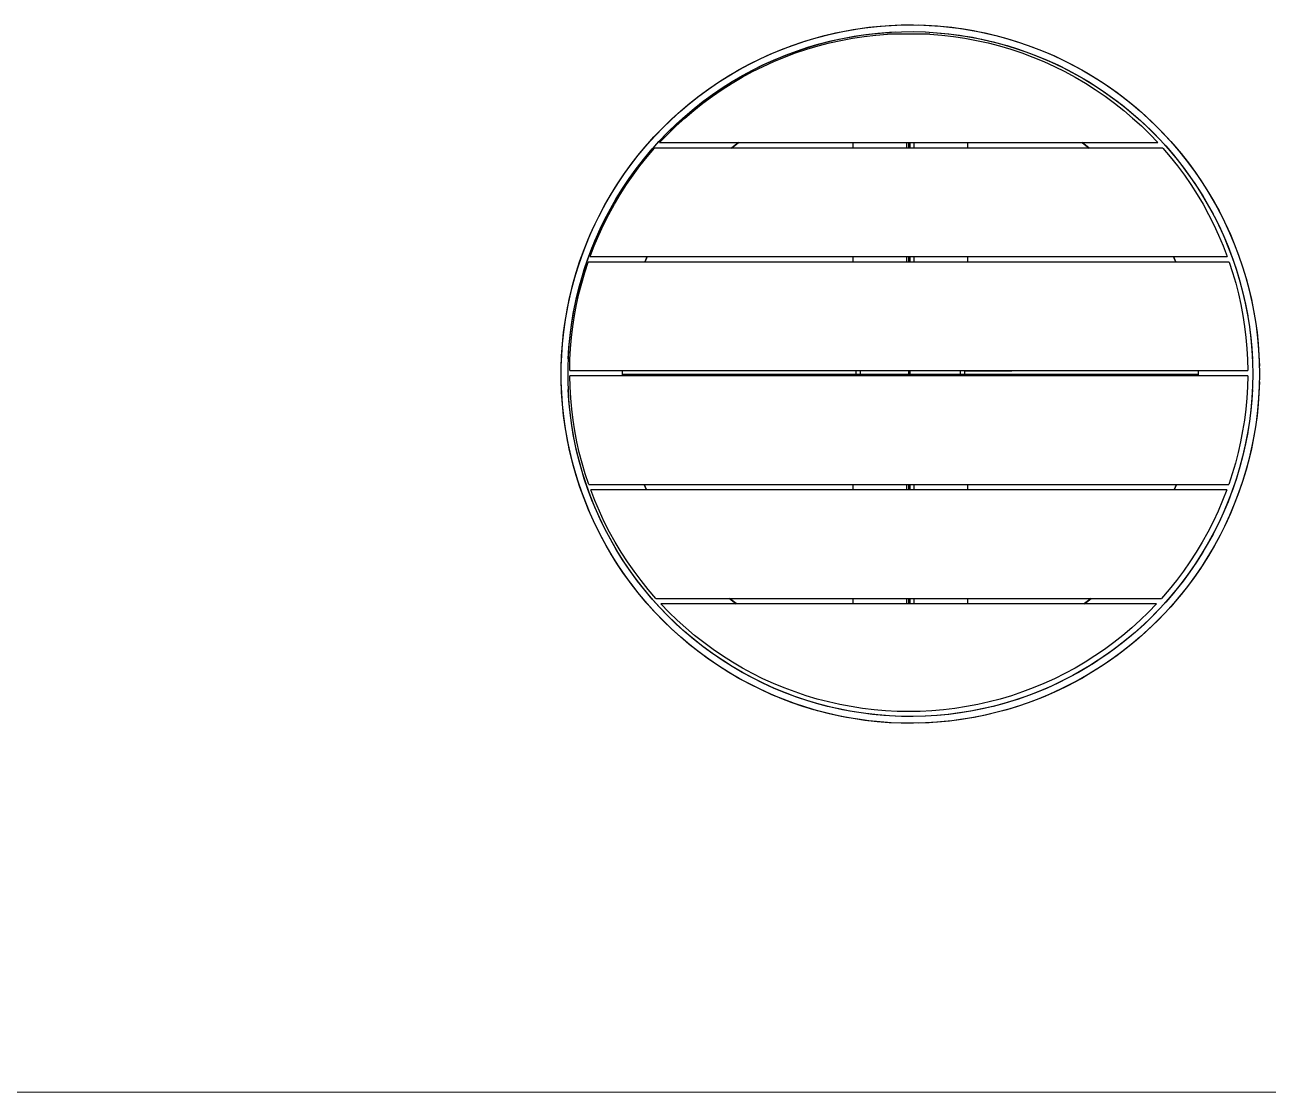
# Model space of a CAD drawing. Header units: millimetres. Extents: x 1383 to 4664, y -160 to 2132.
# Drawn here: x 2300 to 3217, y -160 to 627 of the extents above; entities that cross this region are included whole.
import ezdxf

# ---------------------------------------------------------------- set-up
doc = ezdxf.new("R2010")
doc.units = ezdxf.units.MM
doc.header["$MEASUREMENT"] = 0
doc.layers.add('Domyślny', color=7, linetype='Continuous', true_color=0x000000)
doc.layers.add('Utwórz2D linie widoczne', color=7, linetype='Continuous', true_color=0x000000)

msp = doc.modelspace()

# ---------------------------------------------------------------- linework, layer by layer
at = {"layer": 'Domyślny', "color": 18, "lineweight": 15, "true_color": 0x000000}
msp.add_line((4660.84, -159.94), (1382.86, -159.94), dxfattribs=at)
at = {"layer": 'Utwórz2D linie widoczne'}
for p, q in [((2901.73, 621.89), (2910.52, 623.51)), ((2905.81, 622.68), (2914, 624.06)), ((2910.52, 623.51), (2919.36, 624.82)), ((2914, 624.06), (2922.23, 625.18)), ((2919.36, 624.82), (2928.24, 625.83)), ((2922.23, 625.18), (2930.49, 626.03)), ((2928.24, 625.83), (2937.15, 626.53)), ((2930.49, 626.03), (2938.77, 626.62)), ((2937.15, 626.53), (2946.08, 626.91)), ((2938.77, 626.62), (2947.07, 626.94)), ((2946.08, 626.91), (2955.02, 626.99)), ((2955.02, 626.99), (2963.96, 626.76)), ((2958.5, 626.94), (2966.8, 626.62)), ((2963.96, 626.76), (2972.88, 626.21)), ((2966.8, 626.62), (2975.08, 626.03)), ((2972.88, 626.21), (2981.78, 625.36)), ((2975.08, 626.03), (2983.35, 625.18)), ((2981.78, 625.36), (2990.64, 624.2)), ((2983.35, 625.18), (2991.57, 624.06)), ((2990.64, 624.2), (2999.46, 622.74)), ((2991.57, 624.06), (2999.76, 622.68)), ((2865.77, 611.85), (2873.63, 614.53)), ((2867.29, 612.39), (2875.77, 615.21)), ((2873.63, 614.53), (2881.57, 616.96)), ((2875.77, 615.21), (2884.34, 617.74)), ((2881.57, 616.96), (2889.59, 619.12)), ((2883.68, 612.36), (2891.78, 614.52)), ((2884.34, 617.74), (2893, 619.96)), ((2885.67, 612.92), (2894.16, 615.1)), ((2889.59, 619.12), (2897.67, 621.03)), ((2891.78, 614.52), (2899.96, 616.41)), ((2893, 619.96), (2901.73, 621.89)), ((2893.13, 613.7), (2901.6, 615.58)), ((2894.16, 615.1), (2902.72, 616.99)), ((2897.67, 621.03), (2905.81, 622.68)), ((2899.96, 616.41), (2908.19, 618.03)), ((2901.6, 615.58), (2910.12, 617.17)), ((2902.72, 616.99), (2911.34, 618.58)), ((2908.19, 618.03), (2916.48, 619.38)), ((2910.12, 617.17), (2918.69, 618.46)), ((2911.34, 618.58), (2920.01, 619.86)), ((2916.48, 619.38), (2924.8, 620.44)), ((2918.69, 618.46), (2927.31, 619.45)), ((2920.01, 619.86), (2928.72, 620.85)), ((2924.8, 620.44), (2933.15, 621.24)), ((2927.31, 619.45), (2935.95, 620.14)), ((2928.72, 620.85), (2937.46, 621.53)), ((2933.15, 621.24), (2941.53, 621.75)), ((2967.28, 620.14), (2935.95, 620.14)), ((2937.46, 621.53), (2946.21, 621.91)), ((2946.21, 621.91), (2954.98, 621.99)), ((2954.98, 621.99), (2963.74, 621.76)), ((2963.74, 621.76), (2972.49, 621.23)), ((2964.04, 621.75), (2972.42, 621.24)), ((2967.28, 620.14), (2975.92, 619.45)), ((2972.42, 621.24), (2980.77, 620.44)), ((2972.49, 621.23), (2981.21, 620.39)), ((2975.92, 619.45), (2984.53, 618.46)), ((2980.77, 620.44), (2989.1, 619.38)), ((2981.21, 620.39), (2989.9, 619.26)), ((2984.53, 618.46), (2993.1, 617.17)), ((2989.1, 619.38), (2997.38, 618.03)), ((2989.9, 619.26), (2998.55, 617.82)), ((2993.1, 617.17), (3001.63, 615.58)), ((2997.38, 618.03), (3005.62, 616.41)), ((2998.55, 617.82), (3007.14, 616.08)), ((2999.46, 622.74), (3008.22, 620.96)), ((2999.76, 622.68), (3007.9, 621.03)), ((3001.63, 615.58), (3010.09, 613.7)), ((3005.62, 616.41), (3013.79, 614.52)), ((3007.14, 616.08), (3015.67, 614.05)), ((3007.9, 621.03), (3015.98, 619.12)), ((3008.22, 620.96), (3016.91, 618.89)), ((3013.79, 614.52), (3021.9, 612.36)), ((3015.98, 619.12), (3024, 616.96)), ((3016.91, 618.89), (3025.53, 616.51)), ((3024, 616.96), (3031.94, 614.53)), ((3025.53, 616.51), (3034.06, 613.84)), ((3031.94, 614.53), (3039.8, 611.85)), ((2841.94, 601.92), (2849.91, 605.56)), ((2842.5, 602.19), (2850.64, 605.88)), ((2849.91, 605.56), (2858, 608.92)), ((2850.64, 605.88), (2858.91, 609.28)), ((2858, 608.92), (2865.77, 611.85)), ((2858.91, 609.28), (2867.29, 612.39)), ((2859.84, 604.27), (2867.7, 607.23)), ((2860.08, 603.28), (2868.2, 606.31)), ((2860.73, 604.62), (2868.95, 607.68)), ((2867.7, 607.23), (2875.64, 609.93)), ((2868.2, 606.31), (2876.43, 609.06)), ((2868.95, 607.68), (2877.27, 610.44)), ((2875.64, 609.93), (2883.68, 612.36)), ((2876.43, 609.06), (2884.74, 611.53)), ((2877.27, 610.44), (2885.67, 612.92)), ((2884.74, 611.53), (2893.13, 613.7)), ((3010.09, 613.7), (3018.48, 611.53)), ((3015.67, 614.05), (3024.12, 611.72)), ((3018.48, 611.53), (3026.8, 609.06)), ((3021.9, 612.36), (3029.93, 609.93)), ((3024.12, 611.72), (3032.48, 609.09)), ((3026.8, 609.06), (3035.02, 606.31)), ((3029.93, 609.93), (3037.88, 607.23)), ((3032.48, 609.09), (3040.75, 606.18)), ((3034.06, 613.84), (3042.49, 610.87)), ((3035.02, 606.31), (3043.14, 603.28)), ((3037.88, 607.23), (3045.73, 604.27)), ((3039.8, 611.85), (3047.57, 608.92)), ((3040.75, 606.18), (3048.91, 602.99)), ((3042.49, 610.87), (3050.81, 607.61)), ((3047.57, 608.92), (3055.66, 605.56)), ((3050.81, 607.61), (3059.02, 604.07)), ((3055.66, 605.56), (3063.64, 601.92)), ((2826.38, 593.84), (2834.09, 598.01)), ((2826.63, 593.98), (2834.49, 598.22)), ((2834.09, 598.01), (2841.94, 601.92)), ((2834.49, 598.22), (2842.5, 602.19)), ((2836.4, 593.57), (2844.09, 597.41)), ((2836.41, 592.51), (2844.18, 596.37)), ((2836.79, 593.78), (2844.64, 597.67)), ((2844.09, 597.41), (2851.91, 600.97)), ((2844.18, 596.37), (2852.07, 599.96)), ((2844.64, 597.67), (2852.63, 601.29)), ((2851.91, 600.97), (2859.84, 604.27)), ((2852.07, 599.96), (2860.08, 603.28)), ((2852.63, 601.29), (2860.73, 604.62)), ((3043.14, 603.28), (3051.15, 599.96)), ((3045.73, 604.27), (3053.67, 600.97)), ((3048.91, 602.99), (3056.95, 599.51)), ((3051.15, 599.96), (3059.05, 596.37)), ((3053.67, 600.97), (3061.49, 597.41)), ((3056.95, 599.51), (3064.87, 595.76)), ((3059.02, 604.07), (3067.09, 600.24)), ((3059.05, 596.37), (3066.81, 592.51)), ((3061.49, 597.41), (3069.18, 593.57)), ((3063.64, 601.92), (3071.48, 598.01)), ((3067.09, 600.24), (3075.03, 596.13)), ((3071.48, 598.01), (3079.19, 593.84)), ((3075.03, 596.13), (3082.83, 591.75)), ((2811.36, 584.68), (2818.91, 589.46)), ((2811.42, 584.72), (2818.82, 589.41)), ((2818.82, 589.41), (2826.38, 593.84)), ((2818.91, 589.46), (2826.63, 593.98)), ((2821.31, 584), (2828.79, 588.38)), ((2821.42, 585.14), (2828.84, 589.48)), ((2821.51, 585.19), (2829.08, 589.62)), ((2828.79, 588.38), (2836.41, 592.51)), ((2828.84, 589.48), (2836.4, 593.57)), ((2829.08, 589.62), (2836.79, 593.78)), ((3064.87, 595.76), (3072.66, 591.73)), ((3066.81, 592.51), (3074.43, 588.38)), ((3069.18, 593.57), (3076.74, 589.48)), ((3072.66, 591.73), (3080.3, 587.44)), ((3074.43, 588.38), (3081.91, 584)), ((3076.74, 589.48), (3084.15, 585.14)), ((3079.19, 593.84), (3086.75, 589.41)), ((3080.3, 587.44), (3087.79, 582.88)), ((3082.83, 591.75), (3090.46, 587.11)), ((3086.75, 589.41), (3094.16, 584.72)), ((3090.46, 587.11), (3097.93, 582.2)), ((2796.77, 574.35), (2803.97, 579.65)), ((2797.11, 574.61), (2804.18, 579.79)), ((2803.97, 579.65), (2811.36, 584.68)), ((2804.18, 579.79), (2811.42, 584.72)), ((2806.84, 574.45), (2813.99, 579.35)), ((2806.86, 575.56), (2814.1, 580.51)), ((2807.06, 575.7), (2814.16, 580.54)), ((2813.99, 579.35), (2821.31, 584)), ((2814.1, 580.51), (2821.51, 585.19)), ((2814.16, 580.54), (2821.42, 585.14)), ((3081.91, 584), (3089.23, 579.35)), ((3084.15, 585.14), (3091.41, 580.54)), ((3087.79, 582.88), (3095.11, 578.07)), ((3089.23, 579.35), (3096.38, 574.45)), ((3091.41, 580.54), (3098.51, 575.7)), ((3094.16, 584.72), (3101.4, 579.79)), ((3095.11, 578.07), (3102.26, 573)), ((3097.93, 582.2), (3105.22, 577.03)), ((3101.4, 579.79), (3108.47, 574.61)), ((2782.94, 563.04), (2789.76, 568.82)), ((2783.51, 563.54), (2790.22, 569.19)), ((2789.76, 568.82), (2796.77, 574.35)), ((2790.22, 569.19), (2797.11, 574.61)), ((2792.92, 564.95), (2799.8, 570.38)), ((2793.06, 563.93), (2799.86, 569.31)), ((2793.37, 565.31), (2800.13, 570.63)), ((2799.8, 570.38), (2806.86, 575.56)), ((2799.86, 569.31), (2806.84, 574.45)), ((2800.13, 570.63), (2807.06, 575.7)), ((3096.38, 574.45), (3103.37, 569.31)), ((3098.51, 575.7), (3105.45, 570.63)), ((3102.26, 573), (3109.24, 567.69)), ((3103.37, 569.31), (3110.16, 563.93)), ((3105.22, 577.03), (3112.34, 571.62)), ((3105.45, 570.63), (3112.2, 565.31)), ((3108.47, 574.61), (3115.36, 569.19)), ((3112.34, 571.62), (3119.25, 565.96)), ((3115.36, 569.19), (3122.06, 563.54)), ((2776.32, 557.03), (2782.94, 563.04)), ((2777.01, 557.67), (2783.51, 563.54)), ((2780.42, 554.02), (2786.8, 559.78)), ((2786.23, 559.28), (2792.92, 564.95)), ((2786.45, 558.31), (2793.06, 563.93)), ((2786.8, 559.78), (2793.37, 565.31)), ((3109.24, 567.69), (3116.02, 562.14)), ((3110.16, 563.93), (3116.77, 558.31)), ((3112.2, 565.31), (3118.77, 559.78)), ((3116.02, 562.14), (3122.61, 556.36)), ((3118.77, 559.78), (3125.15, 554.02)), ((3119.25, 565.96), (3125.97, 560.06)), ((3122.06, 563.54), (3128.57, 557.67)), ((3125.97, 560.06), (3132.48, 553.93)), ((2763.74, 544.33), (2769.92, 550.79)), ((2764.62, 545.28), (2770.71, 551.58)), ((2769.92, 550.79), (2776.32, 557.03)), ((2770.71, 551.58), (2777.01, 557.67)), ((2773.47, 547.27), (2779.75, 553.38)), ((2773.84, 546.41), (2780.05, 552.47)), ((2774.24, 548.04), (2780.42, 554.02)), ((2779.75, 553.38), (2786.23, 559.28)), ((2780.05, 552.47), (2786.45, 558.31)), ((3116.77, 558.31), (3123.18, 552.47)), ((3122.61, 556.36), (3128.99, 550.35)), ((3123.18, 552.47), (3129.38, 546.41)), ((3125.15, 554.02), (3131.33, 548.04)), ((3128.57, 557.67), (3134.87, 551.58)), ((3128.99, 550.35), (3135.16, 544.13)), ((3132.48, 553.93), (3138.77, 547.59)), ((3134.87, 551.58), (3140.96, 545.28)), ((2757.78, 537.67), (2763.74, 544.33)), ((2758.74, 538.77), (2764.62, 545.28)), ((2762.51, 535.49), (2768.27, 541.87)), ((2767.41, 540.94), (2773.47, 547.27)), ((2767.85, 540.14), (2773.84, 546.41)), ((2768.27, 541.87), (2774.24, 548.04)), ((3129.38, 546.41), (3135.37, 540.14)), ((3131.33, 548.04), (3137.3, 541.87)), ((3135.16, 544.13), (3141.11, 537.69)), ((3137.3, 541.87), (3143.06, 535.49)), ((3138.77, 547.59), (3144.84, 541.02)), ((3140.96, 545.28), (3146.83, 538.77)), ((3144.84, 541.02), (3150.68, 534.26)), ((2747.68, 525.18), (2753.1, 532.07)), ((2752.06, 530.8), (2757.78, 537.67)), ((2753.1, 532.07), (2758.74, 538.77)), ((2755.96, 527.66), (2761.57, 534.4)), ((2756.97, 528.92), (2762.51, 535.49)), ((2758.72, 529.67), (2764.24, 536.14)), ((2761.57, 534.4), (2767.41, 540.94)), ((3138.98, 536.14), (2764.24, 536.14)), ((2767.85, 540.14), (2951.61, 540.14)), ((2826.15, 540.15), (2820.93, 536.14)), ((2820.99, 536.19), (2826.15, 540.15)), ((2910.29, 540.14), (2910.29, 536.14)), ((2950.29, 536.14), (2950.29, 540.14)), ((2951.61, 540.14), (3135.37, 540.14)), ((2951.61, 536.14), (2951.61, 540.14)), ((2952.79, 536.14), (2952.79, 540.14)), ((2955.29, 540.14), (2955.29, 536.14)), ((2995.29, 536.14), (2995.29, 540.14)), ((3084.64, 536.14), (3079.42, 540.15)), ((3079.42, 540.15), (3084.59, 536.19)), ((3138.98, 536.14), (3144.5, 529.67)), ((3141.11, 537.69), (3146.84, 531.06)), ((3143.06, 535.49), (3148.6, 528.92)), ((3146.83, 538.77), (3152.48, 532.07)), ((3150.68, 534.26), (3156.28, 527.29)), ((3152.48, 532.07), (3157.9, 525.18)), ((2741.36, 516.48), (2746.59, 523.73)), ((2742.5, 518.11), (2747.68, 525.18)), ((2746.59, 523.73), (2752.06, 530.8)), ((2748.35, 516.18), (2753.42, 523.01)), ((2750.59, 520.74), (2755.96, 527.66)), ((2751.66, 522.16), (2756.97, 528.92)), ((2753.42, 523.01), (2758.72, 529.67)), ((3144.5, 529.67), (3149.81, 523.01)), ((3146.84, 531.06), (3152.33, 524.22)), ((3148.6, 528.92), (3153.91, 522.16)), ((3149.81, 523.01), (3154.88, 516.18)), ((3152.33, 524.22), (3157.58, 517.21)), ((3156.28, 527.29), (3161.63, 520.13)), ((3157.9, 525.18), (3163.07, 518.11)), ((2736.38, 509.06), (2741.36, 516.48)), ((2737.56, 510.87), (2742.5, 518.11)), ((2740.59, 506.35), (2745.46, 513.63)), ((2741.74, 508.12), (2746.58, 515.23)), ((2743.51, 509.18), (2748.35, 516.18)), ((2745.46, 513.63), (2750.59, 520.74)), ((2746.58, 515.23), (2751.66, 522.16)), ((3153.91, 522.16), (3158.99, 515.23)), ((3154.88, 516.18), (3159.71, 509.18)), ((3157.58, 517.21), (3162.58, 510.01)), ((3158.99, 515.23), (3163.83, 508.12)), ((3161.63, 520.13), (3166.74, 512.79)), ((3163.07, 518.11), (3168.01, 510.87)), ((2731.67, 501.46), (2736.38, 509.06)), ((2732.88, 503.46), (2737.56, 510.87)), ((2735.96, 498.9), (2740.59, 506.35)), ((2737.15, 500.86), (2741.74, 508.12)), ((2738.92, 502.02), (2743.51, 509.18)), ((3159.71, 509.18), (3164.31, 502.02)), ((3162.58, 510.01), (3167.33, 502.64)), ((3163.83, 508.12), (3168.43, 500.86)), ((3166.74, 512.79), (3171.58, 505.28)), ((3168.01, 510.87), (3172.7, 503.46)), ((3171.58, 505.28), (3176.16, 497.6)), ((2724.28, 488.2), (2728.45, 495.9)), ((2727.22, 493.71), (2731.67, 501.46)), ((2728.45, 495.9), (2732.88, 503.46)), ((2731.6, 491.3), (2735.96, 498.9)), ((2732.8, 493.45), (2737.15, 500.86)), ((2734.57, 494.7), (2738.92, 502.02)), ((3164.31, 502.02), (3168.66, 494.7)), ((3167.33, 502.64), (3171.82, 495.12)), ((3168.43, 500.86), (3172.77, 493.45)), ((3172.7, 503.46), (3177.13, 495.9)), ((3176.16, 497.6), (3180.47, 489.77)), ((3177.13, 495.9), (3181.3, 488.2)), ((2720.37, 480.35), (2724.28, 488.2)), ((2723.05, 485.8), (2727.22, 493.71)), ((2726.63, 479.65), (2730.47, 487.24)), ((2727.51, 483.55), (2731.6, 491.3)), ((2728.71, 485.89), (2732.8, 493.45)), ((2730.47, 487.24), (2734.57, 494.7)), ((3168.66, 494.7), (3172.75, 487.24)), ((3171.82, 495.12), (3176.05, 487.44)), ((3172.75, 487.24), (3176.59, 479.65)), ((3172.77, 493.45), (3176.86, 485.89)), ((3176.05, 487.44), (3180.01, 479.62)), ((3180.47, 489.77), (3184.51, 481.8)), ((3181.3, 488.2), (3185.21, 480.35)), ((2715.53, 469.59), (2719.15, 477.76)), ((2716.73, 472.38), (2720.37, 480.35)), ((2719.15, 477.76), (2723.05, 485.8)), ((2721.31, 470.38), (2724.88, 478.2)), ((2723.05, 471.93), (2726.63, 479.65)), ((2723.69, 475.66), (2727.51, 483.55)), ((2724.88, 478.2), (2728.71, 485.89)), ((3176.59, 479.65), (3180.17, 471.93)), ((3176.86, 485.89), (3180.69, 478.2)), ((3180.01, 479.62), (3183.69, 471.67)), ((3180.69, 478.2), (3184.26, 470.38)), ((3184.51, 481.8), (3188.27, 473.69)), ((3185.21, 480.35), (3188.84, 472.38)), ((2712.2, 461.29), (2715.53, 469.59)), ((2713.37, 464.28), (2716.73, 472.38)), ((2716.88, 459.51), (2720.14, 467.64)), ((2718.02, 462.44), (2721.31, 470.38)), ((2719.74, 464.09), (2723.05, 471.93)), ((2720.14, 467.64), (2723.69, 475.66)), ((3180.17, 471.93), (3183.49, 464.09)), ((3183.69, 471.67), (3187.1, 463.59)), ((3184.26, 470.38), (3187.56, 462.44)), ((3188.27, 473.69), (3191.74, 465.45)), ((3188.84, 472.38), (3192.21, 464.28)), ((2709.16, 452.89), (2712.2, 461.29)), ((2710.44, 456.51), (2713.37, 464.28)), ((2713.89, 451.27), (2716.88, 459.51)), ((2715.06, 454.59), (2718.02, 462.44)), ((2716.69, 456.14), (2719.74, 464.09)), ((3183.49, 464.09), (3186.53, 456.14)), ((3187.1, 463.59), (3190.23, 455.4)), ((3187.56, 462.44), (3190.61, 454.34)), ((3191.74, 465.45), (3194.93, 457.1)), ((3192.21, 464.28), (3195.14, 456.51)), ((2706.42, 444.38), (2709.16, 452.89)), ((2707.76, 448.65), (2710.44, 456.51)), ((2711.2, 442.93), (2713.89, 451.27)), ((2712.36, 446.64), (2715.06, 454.59)), ((2712.74, 444.4), (2715.27, 452.14)), ((3187.95, 452.14), (2715.27, 452.14)), ((2716.69, 456.14), (2951.61, 456.14)), ((2758.75, 456.14), (2757.02, 452.14)), ((2757.22, 452.61), (2758.75, 456.14)), ((2910.29, 456.14), (2910.29, 452.14)), ((2950.29, 452.14), (2950.29, 456.14)), ((2951.61, 456.14), (3186.53, 456.14)), ((2951.61, 452.14), (2951.61, 456.14)), ((2952.79, 452.14), (2952.79, 456.14)), ((2955.29, 456.14), (2955.29, 452.14)), ((2995.29, 452.14), (2995.29, 456.14)), ((3148.56, 452.14), (3146.82, 456.14)), ((3146.82, 456.14), (3148.36, 452.61)), ((3187.95, 452.14), (3190.48, 444.4)), ((3190.23, 455.4), (3193.06, 447.11)), ((3190.61, 454.34), (3193.38, 446.14)), ((3194.93, 457.1), (3197.82, 448.65)), ((3195.14, 456.51), (3197.82, 448.65)), ((2703.16, 432.7), (2705.33, 440.71)), ((2703.97, 435.79), (2706.42, 444.38)), ((2705.33, 440.71), (2707.76, 448.65)), ((2708.8, 434.5), (2711.2, 442.93)), ((2709.93, 438.61), (2712.36, 446.64)), ((2710.46, 436.57), (2712.74, 444.4)), ((3190.48, 444.4), (3192.76, 436.57)), ((3193.06, 447.11), (3195.61, 438.72)), ((3193.38, 446.14), (3195.86, 437.84)), ((3197.82, 448.65), (3200.42, 440.09)), ((3197.82, 448.65), (3200.24, 440.71)), ((3200.24, 440.71), (3202.41, 432.7)), ((2701.25, 424.61), (2703.16, 432.7)), ((2701.81, 427.11), (2703.97, 435.79)), ((2706.69, 425.99), (2708.8, 434.5)), ((2707.77, 430.5), (2709.93, 438.61)), ((2708.44, 428.67), (2710.46, 436.57)), ((3192.76, 436.57), (3194.78, 428.67)), ((3195.61, 438.72), (3197.87, 430.25)), ((3195.86, 437.84), (3198.06, 429.47)), ((3200.42, 440.09), (3202.72, 431.46)), ((3202.41, 432.7), (3204.32, 424.61)), ((3202.72, 431.46), (3204.72, 422.75)), ((2699.61, 416.47), (2701.25, 424.61)), ((2699.97, 418.37), (2701.81, 427.11)), ((2704.26, 414.09), (2705.88, 422.33)), ((2704.88, 417.42), (2706.69, 425.99)), ((2705.88, 422.33), (2707.77, 430.5)), ((2706.68, 420.71), (2708.44, 428.67)), ((3194.78, 428.67), (3196.54, 420.71)), ((3197.87, 430.25), (3199.83, 421.71)), ((3198.06, 429.47), (3199.98, 421.02)), ((3204.32, 424.61), (3205.97, 416.47)), ((3204.72, 422.75), (3206.42, 413.97)), ((2698.23, 408.29), (2699.61, 416.47)), ((2698.42, 409.56), (2699.97, 418.37)), ((2702.91, 405.81), (2704.26, 414.09)), ((2703.36, 408.78), (2704.88, 417.42)), ((2703.94, 404.65), (2705.18, 412.7)), ((2705.18, 412.7), (2706.68, 420.71)), ((3196.54, 420.71), (3198.05, 412.7)), ((3198.05, 412.7), (3199.29, 404.65)), ((3199.83, 421.71), (3201.49, 413.11)), ((3199.98, 421.02), (3201.6, 412.52)), ((3201.49, 413.11), (3202.86, 404.45)), ((3205.97, 416.47), (3207.35, 408.29)), ((3206.42, 413.97), (3207.81, 405.14)), ((2697.11, 400.06), (2698.23, 408.29)), ((2697.19, 400.71), (2698.42, 409.56)), ((2701.84, 397.49), (2702.91, 405.81)), ((2702.15, 400.1), (2703.36, 408.78)), ((2702.96, 396.55), (2703.94, 404.65)), ((3199.29, 404.65), (3200.26, 396.55)), ((3201.69, 412), (3202.89, 404.23)), ((3202.86, 404.45), (3203.92, 395.75)), ((3202.89, 404.23), (3203.85, 396.43)), ((3207.35, 408.29), (3208.47, 400.06)), ((3207.81, 405.14), (3208.89, 396.27)), ((2696.25, 391.8), (2697.11, 400.06)), ((2696.26, 391.82), (2697.19, 400.71)), ((2701.05, 389.13), (2701.84, 397.49)), ((2701.24, 391.39), (2702.15, 400.1)), ((2702.25, 388.43), (2702.96, 396.55)), ((3200.26, 396.55), (3200.98, 388.43)), ((3203.85, 396.43), (3204.56, 388.6)), ((3203.92, 395.75), (3204.68, 387.02)), ((3208.47, 400.06), (3209.32, 391.8)), ((3208.89, 396.27), (3209.67, 387.36)), ((2695.64, 382.9), (2696.26, 391.82)), ((2695.67, 383.51), (2696.25, 391.8)), ((2700.54, 380.76), (2701.05, 389.13)), ((2700.63, 382.64), (2701.24, 391.39)), ((2701.8, 380.29), (2702.25, 388.43)), ((3200.98, 388.43), (3201.43, 380.29)), ((3204.56, 388.6), (3205.04, 380.76)), ((3204.68, 387.02), (3205.14, 378.26)), ((3209.32, 391.8), (3209.91, 383.51)), ((3209.67, 387.36), (3210.13, 378.44)), ((2695.33, 373.97), (2695.64, 382.9)), ((2695.35, 375.22), (2695.67, 383.51)), ((2700.33, 373.88), (2700.63, 382.64)), ((2701.62, 372.14), (2701.8, 380.29)), ((3201.43, 380.29), (3201.61, 372.14)), ((3205.14, 378.26), (3205.29, 369.5)), ((3209.91, 383.51), (3210.22, 375.22)), ((3210.13, 378.44), (3210.29, 369.5)), ((2695.33, 365.03), (2695.33, 373.97)), ((2700.33, 365.12), (2700.33, 373.88)), ((2701.62, 372.14), (2951.61, 372.14)), ((3201.6, 368.14), (2701.62, 368.14)), ((2701.84, 359.99), (2701.62, 368.14)), ((2740.3, 372.14), (2740.29, 368.14)), ((2740.29, 369.5), (3165.29, 369.5)), ((2912.79, 369.48), (2912.81, 370.81)), ((2912.81, 368.14), (2912.79, 369.48)), ((2912.81, 370.81), (2912.88, 372.14)), ((2992.71, 372), (2912.87, 372)), ((2915.82, 371.15), (2915.79, 370.15)), ((2915.79, 370.15), (2915.79, 369.14)), ((2915.79, 369.14), (2915.81, 368.14)), ((2915.88, 372.14), (2915.82, 371.15)), ((2951.61, 372.14), (3201.61, 372.14)), ((2951.61, 368.14), (2951.61, 372.14)), ((2952.79, 368.14), (2952.79, 372.14)), ((2989.75, 371.15), (2989.69, 372.14)), ((2989.78, 370.15), (2989.75, 371.15)), ((2989.76, 368.14), (2989.79, 369.14)), ((2989.79, 369.14), (2989.78, 370.15)), ((2992.7, 372.14), (2992.77, 370.81)), ((2992.71, 372), (3027.75, 372)), ((2992.79, 369.48), (2992.76, 368.14)), ((2992.77, 370.81), (2992.79, 369.48)), ((3165.27, 372), (3027.75, 372)), ((3165.29, 369.5), (3165.27, 372.14)), ((3165.28, 368.14), (3165.29, 369.5)), ((3201.6, 368.14), (3201.39, 359.99)), ((3205.29, 369.5), (3205.14, 360.74)), ((3210.29, 369.5), (3210.13, 360.56)), ((2695.64, 356.1), (2695.33, 365.03)), ((2695.67, 355.49), (2695.35, 363.78)), ((2700.63, 356.36), (2700.33, 365.12)), ((2701.05, 349.87), (2700.54, 358.24)), ((2702.32, 351.85), (2701.84, 359.99)), ((3201.39, 359.99), (3200.9, 351.85)), ((3205.04, 358.24), (3204.56, 350.4)), ((3205.14, 360.74), (3204.68, 351.98)), ((3210.13, 360.56), (3209.67, 351.64)), ((3210.22, 363.78), (3209.91, 355.49)), ((2696.26, 347.18), (2695.64, 356.1)), ((2696.25, 347.2), (2695.67, 355.49)), ((2701.24, 347.61), (2700.63, 356.36)), ((2701.84, 341.51), (2701.05, 349.87)), ((2703.06, 343.72), (2702.32, 351.85)), ((3200.9, 351.85), (3200.16, 343.72)), ((3204.56, 350.4), (3203.85, 342.57)), ((3204.68, 351.98), (3203.92, 343.25)), ((3209.67, 351.64), (3208.89, 342.73)), ((3209.91, 355.49), (3209.32, 347.2)), ((2697.11, 338.94), (2696.25, 347.2)), ((2697.19, 338.29), (2696.26, 347.18)), ((2702.15, 338.9), (2701.24, 347.61)), ((2702.91, 333.19), (2701.84, 341.51)), ((2704.07, 335.63), (2703.06, 343.72)), ((3200.16, 343.72), (3199.15, 335.63)), ((3203.92, 343.25), (3202.86, 334.55)), ((3203.85, 342.57), (3202.89, 334.77)), ((3208.89, 342.73), (3207.81, 333.86)), ((3209.32, 347.2), (3208.47, 338.94)), ((2698.23, 330.71), (2697.11, 338.94)), ((2698.42, 329.44), (2697.19, 338.29)), ((2699.61, 322.53), (2698.23, 330.71)), ((2703.36, 330.22), (2702.15, 338.9)), ((2704.26, 324.91), (2702.91, 333.19)), ((2704.88, 321.58), (2703.36, 330.22)), ((2705.35, 327.57), (2704.07, 335.63)), ((3199.15, 335.63), (3197.88, 327.57)), ((3202.86, 334.55), (3201.49, 325.89)), ((3202.89, 334.77), (3201.69, 327)), ((3207.35, 330.71), (3205.97, 322.53)), ((3207.81, 333.86), (3206.42, 325.03)), ((3208.47, 338.94), (3207.35, 330.71)), ((2699.97, 320.63), (2698.42, 329.44)), ((2701.25, 314.39), (2699.61, 322.53)), ((2705.88, 316.67), (2704.26, 324.91)), ((2706.69, 313.01), (2704.88, 321.58)), ((2706.88, 319.56), (2705.35, 327.57)), ((3197.88, 327.57), (3196.34, 319.56)), ((3201.49, 325.89), (3199.83, 317.29)), ((3201.6, 326.48), (3199.98, 317.98)), ((3205.97, 322.53), (3204.32, 314.39)), ((3206.42, 325.03), (3204.72, 316.25)), ((2701.81, 311.89), (2699.97, 320.63)), ((2703.16, 306.3), (2701.25, 314.39)), ((2703.97, 303.21), (2701.81, 311.89)), ((2707.77, 308.5), (2705.88, 316.67)), ((2708.8, 304.5), (2706.69, 313.01)), ((2708.68, 311.6), (2706.88, 319.56)), ((3196.34, 319.56), (3194.54, 311.6)), ((3199.83, 317.29), (3197.87, 308.75)), ((3199.98, 317.98), (3198.06, 309.53)), ((3204.32, 314.39), (3202.41, 306.3)), ((3204.72, 316.25), (3202.72, 307.54)), ((2705.33, 298.29), (2703.16, 306.3)), ((2706.42, 294.62), (2703.97, 303.21)), ((2709.93, 300.39), (2707.77, 308.5)), ((2710.74, 303.71), (2708.68, 311.6)), ((2711.2, 296.07), (2708.8, 304.5)), ((2713.05, 295.89), (2710.74, 303.71)), ((3192.49, 303.71), (3190.18, 295.89)), ((3194.54, 311.6), (3192.49, 303.71)), ((3197.87, 308.75), (3195.61, 300.28)), ((3198.06, 309.53), (3195.86, 301.16)), ((3202.41, 306.3), (3200.24, 298.29)), ((3202.72, 307.54), (3200.42, 298.91)), ((2707.76, 290.35), (2705.33, 298.29)), ((2709.16, 286.11), (2706.42, 294.62)), ((2712.36, 292.36), (2709.93, 300.39)), ((2713.89, 287.73), (2711.2, 296.07)), ((2715.61, 288.14), (2713.05, 295.89)), ((3190.18, 295.89), (3187.61, 288.14)), ((3195.61, 300.28), (3193.06, 291.89)), ((3195.86, 301.16), (3193.38, 292.86)), ((3200.42, 298.91), (3197.82, 290.35)), ((3200.24, 298.29), (3197.82, 290.35)), ((2710.44, 282.49), (2707.76, 290.35)), ((2712.2, 277.71), (2709.16, 286.11)), ((2715.06, 284.41), (2712.36, 292.36)), ((2716.88, 279.49), (2713.89, 287.73)), ((2718.02, 276.56), (2715.06, 284.41)), ((2715.61, 288.14), (2951.61, 288.14)), ((2756.48, 288.14), (2758.18, 284.14)), ((2758.18, 284.14), (2756.7, 287.61)), ((2910.29, 288.14), (2910.29, 284.14)), ((2950.29, 284.14), (2950.29, 288.14)), ((2951.61, 288.14), (3187.61, 288.14)), ((2951.61, 284.14), (2951.61, 288.14)), ((2952.79, 284.14), (2952.79, 288.14)), ((2955.29, 288.14), (2955.29, 284.14)), ((2995.29, 284.14), (2995.29, 288.14)), ((3147.39, 284.14), (3149.1, 288.14)), ((3148.87, 287.61), (3147.39, 284.14)), ((3190.61, 284.66), (3187.56, 276.56)), ((3193.06, 291.89), (3190.23, 283.6)), ((3193.38, 292.86), (3190.61, 284.66)), ((3197.82, 290.35), (3194.93, 281.9)), ((3197.82, 290.35), (3195.14, 282.49)), ((2713.37, 274.72), (2710.44, 282.49)), ((2715.53, 269.41), (2712.2, 277.71)), ((2720.14, 271.36), (2716.88, 279.49)), ((3186.17, 284.14), (2717.05, 284.14)), ((2720.14, 276.19), (2717.05, 284.14)), ((2721.31, 268.62), (2718.02, 276.56)), ((2723.5, 268.34), (2720.14, 276.19)), ((3183.09, 276.19), (3179.73, 268.34)), ((3186.17, 284.14), (3183.09, 276.19)), ((3187.1, 275.41), (3183.69, 267.33)), ((3187.56, 276.56), (3184.26, 268.62)), ((3190.23, 283.6), (3187.1, 275.41)), ((3194.93, 281.9), (3191.74, 273.55)), ((3195.14, 282.49), (3192.21, 274.72)), ((2716.73, 266.62), (2713.37, 274.72)), ((2719.15, 261.24), (2715.53, 269.41)), ((2720.37, 258.65), (2716.73, 266.62)), ((2723.69, 263.34), (2720.14, 271.36)), ((2724.88, 260.8), (2721.31, 268.62)), ((2727.12, 260.62), (2723.5, 268.34)), ((3179.73, 268.34), (3176.1, 260.62)), ((3183.69, 267.33), (3180.01, 259.38)), ((3184.26, 268.62), (3180.69, 260.8)), ((3188.84, 266.62), (3185.21, 258.65)), ((3191.74, 273.55), (3188.27, 265.31)), ((3192.21, 274.72), (3188.84, 266.62)), ((2723.05, 253.2), (2719.15, 261.24)), ((2724.28, 250.8), (2720.37, 258.65)), ((2727.51, 255.45), (2723.69, 263.34)), ((2728.71, 253.11), (2724.88, 260.8)), ((2731.01, 253.02), (2727.12, 260.62)), ((3176.1, 260.62), (3172.22, 253.02)), ((3180.01, 259.38), (3176.05, 251.56)), ((3180.69, 260.8), (3176.86, 253.11)), ((3184.51, 257.2), (3180.47, 249.23)), ((3185.21, 258.65), (3181.3, 250.8)), ((3188.27, 265.31), (3184.51, 257.2)), ((2727.22, 245.29), (2723.05, 253.2)), ((2728.45, 243.1), (2724.28, 250.8)), ((2731.6, 247.7), (2727.51, 255.45)), ((2732.8, 245.55), (2728.71, 253.11)), ((2735.15, 245.56), (2731.01, 253.02)), ((2735.96, 240.1), (2731.6, 247.7)), ((3172.22, 253.02), (3168.07, 245.56)), ((3176.05, 251.56), (3171.82, 243.88)), ((3176.86, 253.11), (3172.77, 245.55)), ((3180.47, 249.23), (3176.16, 241.4)), ((3181.3, 250.8), (3177.13, 243.1)), ((2731.67, 237.54), (2727.22, 245.29)), ((2732.88, 235.54), (2728.45, 243.1)), ((2737.15, 238.14), (2732.8, 245.55)), ((2739.55, 238.24), (2735.15, 245.56)), ((2740.59, 232.65), (2735.96, 240.1)), ((3168.07, 245.56), (3163.68, 238.24)), ((3171.82, 243.88), (3167.33, 236.36)), ((3172.77, 245.55), (3168.43, 238.14)), ((3176.16, 241.4), (3171.58, 233.72)), ((3177.13, 243.1), (3172.7, 235.54)), ((2736.38, 229.94), (2731.67, 237.54)), ((2737.56, 228.13), (2732.88, 235.54)), ((2741.36, 222.52), (2736.38, 229.94)), ((2741.74, 230.88), (2737.15, 238.14)), ((2744.19, 231.08), (2739.55, 238.24)), ((2745.46, 225.37), (2740.59, 232.65)), ((2746.58, 223.77), (2741.74, 230.88)), ((2749.07, 224.08), (2744.19, 231.08)), ((3159.04, 231.08), (3154.15, 224.08)), ((3163.83, 230.88), (3158.99, 223.77)), ((3163.68, 238.24), (3159.04, 231.08)), ((3167.33, 236.36), (3162.58, 228.99)), ((3168.43, 238.14), (3163.83, 230.88)), ((3171.58, 233.72), (3166.74, 226.21)), ((3172.7, 235.54), (3168.01, 228.13)), ((2742.5, 220.89), (2737.56, 228.13)), ((2746.59, 215.27), (2741.36, 222.52)), ((2747.68, 213.82), (2742.5, 220.89)), ((2750.59, 218.26), (2745.46, 225.37)), ((2751.66, 216.84), (2746.58, 223.77)), ((2754.19, 217.26), (2749.07, 224.08)), ((3154.15, 224.08), (3149.03, 217.26)), ((3157.58, 221.79), (3152.33, 214.78)), ((3158.99, 223.77), (3153.91, 216.84)), ((3162.58, 228.99), (3157.58, 221.79)), ((3163.07, 220.89), (3157.9, 213.82)), ((3166.74, 226.21), (3161.63, 218.87)), ((3168.01, 228.13), (3163.07, 220.89)), ((2752.06, 208.2), (2746.59, 215.27)), ((2753.1, 206.93), (2747.68, 213.82)), ((2755.96, 211.34), (2750.59, 218.26)), ((2756.97, 210.08), (2751.66, 216.84)), ((2759.54, 210.61), (2754.19, 217.26)), ((2761.57, 204.6), (2755.96, 211.34)), ((3149.03, 217.26), (3143.68, 210.61)), ((3152.33, 214.78), (3146.84, 207.94)), ((3153.91, 216.84), (3148.6, 210.08)), ((3156.28, 211.71), (3150.68, 204.74)), ((3157.9, 213.82), (3152.48, 206.93)), ((3161.63, 218.87), (3156.28, 211.71)), ((2757.78, 201.33), (2752.06, 208.2)), ((2758.74, 200.23), (2753.1, 206.93)), ((2762.51, 203.51), (2756.97, 210.08)), ((2765.12, 204.14), (2759.54, 210.61)), ((2767.41, 198.06), (2761.57, 204.6)), ((2768.27, 197.13), (2762.51, 203.51)), ((2765.12, 204.14), (2951.61, 204.14)), ((2819.32, 204.14), (2824.43, 200.14)), ((2824.24, 200.29), (2819.32, 204.14)), ((2910.29, 204.14), (2910.29, 200.14)), ((2950.29, 200.14), (2950.29, 204.14)), ((2951.61, 204.14), (3138.11, 204.14)), ((2951.61, 200.14), (2951.61, 204.14)), ((2952.79, 200.14), (2952.79, 204.14)), ((2955.29, 204.14), (2955.29, 200.14)), ((2995.29, 200.14), (2995.29, 204.14)), ((3081.14, 200.14), (3086.25, 204.14)), ((3086.25, 204.14), (3081.34, 200.29)), ((3143.06, 203.51), (3137.3, 197.13)), ((3143.68, 210.61), (3138.11, 204.14)), ((3146.84, 207.94), (3141.11, 201.31)), ((3148.6, 210.08), (3143.06, 203.51)), ((3150.68, 204.74), (3144.84, 197.98)), ((3152.48, 206.93), (3146.83, 200.23)), ((2763.74, 194.67), (2757.78, 201.33)), ((2764.62, 193.72), (2758.74, 200.23)), ((2769.92, 188.21), (2763.74, 194.67)), ((2770.71, 187.42), (2764.62, 193.72)), ((2773.47, 191.73), (2767.41, 198.06)), ((2774.24, 190.96), (2768.27, 197.13)), ((3134.46, 200.14), (2768.77, 200.14)), ((2774.7, 194), (2768.77, 200.14)), ((2780.84, 188.05), (2774.7, 194)), ((3128.52, 194), (3122.38, 188.05)), ((3134.46, 200.14), (3128.52, 194)), ((3135.16, 194.87), (3128.99, 188.65)), ((3137.3, 197.13), (3131.33, 190.96)), ((3140.96, 193.72), (3134.87, 187.42)), ((3141.11, 201.31), (3135.16, 194.87)), ((3144.84, 197.98), (3138.77, 191.41)), ((3146.83, 200.23), (3140.96, 193.72)), ((2776.32, 181.97), (2769.92, 188.21)), ((2777.01, 181.33), (2770.71, 187.42)), ((2779.75, 185.62), (2773.47, 191.73)), ((2780.42, 184.98), (2774.24, 190.96)), ((2786.23, 179.72), (2779.75, 185.62)), ((2786.8, 179.22), (2780.42, 184.98)), ((2787.18, 182.32), (2780.84, 188.05)), ((3122.38, 188.05), (3116.05, 182.32)), ((3125.15, 184.98), (3118.77, 179.22)), ((3128.99, 188.65), (3122.61, 182.64)), ((3131.33, 190.96), (3125.15, 184.98)), ((3132.48, 185.07), (3125.97, 178.94)), ((3134.87, 187.42), (3128.57, 181.33)), ((3138.77, 191.41), (3132.48, 185.07)), ((2782.94, 175.96), (2776.32, 181.97)), ((2783.51, 175.46), (2777.01, 181.33)), ((2789.76, 170.18), (2782.94, 175.96)), ((2790.22, 169.81), (2783.51, 175.46)), ((2792.92, 174.05), (2786.23, 179.72)), ((2793.37, 173.69), (2786.8, 179.22)), ((2793.71, 176.81), (2787.18, 182.32)), ((2800.43, 171.53), (2793.71, 176.81)), ((3109.51, 176.81), (3102.8, 171.53)), ((3116.02, 176.86), (3109.24, 171.31)), ((3116.05, 182.32), (3109.51, 176.81)), ((3118.77, 179.22), (3112.2, 173.69)), ((3122.06, 175.46), (3115.36, 169.81)), ((3122.61, 182.64), (3116.02, 176.86)), ((3125.97, 178.94), (3119.25, 173.04)), ((3128.57, 181.33), (3122.06, 175.46)), ((2796.77, 164.65), (2789.76, 170.18)), ((2797.11, 164.39), (2790.22, 169.81)), ((2799.8, 168.62), (2792.92, 174.05)), ((2800.13, 168.37), (2793.37, 173.69)), ((2806.86, 163.44), (2799.8, 168.62)), ((2807.06, 163.3), (2800.13, 168.37)), ((2807.32, 166.48), (2800.43, 171.53)), ((2814.38, 161.67), (2807.32, 166.48)), ((3095.91, 166.48), (3088.84, 161.67)), ((3102.26, 166), (3095.11, 160.93)), ((3102.8, 171.53), (3095.91, 166.48)), ((3105.45, 168.37), (3098.51, 163.3)), ((3109.24, 171.31), (3102.26, 166)), ((3112.34, 167.38), (3105.22, 161.97)), ((3112.2, 173.69), (3105.45, 168.37)), ((3115.36, 169.81), (3108.47, 164.39)), ((3119.25, 173.04), (3112.34, 167.38)), ((2803.97, 159.35), (2796.77, 164.65)), ((2804.18, 159.21), (2797.11, 164.39)), ((2811.36, 154.32), (2803.97, 159.35)), ((2811.42, 154.28), (2804.18, 159.21)), ((2814.1, 158.49), (2806.86, 163.44)), ((2814.16, 158.46), (2807.06, 163.3)), ((2821.51, 153.81), (2814.1, 158.49)), ((2821.42, 153.86), (2814.16, 158.46)), ((2821.6, 157.1), (2814.38, 161.67)), ((2828.97, 152.78), (2821.6, 157.1)), ((3081.62, 157.1), (3074.25, 152.78)), ((3087.79, 156.12), (3080.3, 151.56)), ((3088.84, 161.67), (3081.62, 157.1)), ((3091.41, 158.46), (3084.15, 153.86)), ((3095.11, 160.93), (3087.79, 156.12)), ((3097.93, 156.8), (3090.46, 151.89)), ((3098.51, 163.3), (3091.41, 158.46)), ((3101.4, 159.21), (3094.16, 154.28)), ((3105.22, 161.97), (3097.93, 156.8)), ((3108.47, 164.39), (3101.4, 159.21)), ((2818.91, 149.54), (2811.36, 154.32)), ((2818.82, 149.59), (2811.42, 154.28)), ((2826.38, 145.16), (2818.82, 149.59)), ((2826.63, 145.02), (2818.91, 149.54)), ((2828.84, 149.52), (2821.42, 153.86)), ((2829.08, 149.38), (2821.51, 153.81)), ((2836.4, 145.43), (2828.84, 149.52)), ((2836.49, 148.72), (2828.97, 152.78)), ((2836.79, 145.22), (2829.08, 149.38)), ((2844.14, 144.91), (2836.49, 148.72)), ((3066.73, 148.72), (3059.08, 144.91)), ((3072.66, 147.27), (3064.87, 143.24)), ((3074.25, 152.78), (3066.73, 148.72)), ((3076.74, 149.52), (3069.18, 145.43)), ((3080.3, 151.56), (3072.66, 147.27)), ((3082.83, 147.25), (3075.03, 142.87)), ((3084.15, 153.86), (3076.74, 149.52)), ((3086.75, 149.59), (3079.19, 145.16)), ((3090.46, 151.89), (3082.83, 147.25)), ((3094.16, 154.28), (3086.75, 149.59)), ((2834.09, 140.99), (2826.38, 145.16)), ((2834.49, 140.78), (2826.63, 145.02)), ((2841.94, 137.08), (2834.09, 140.99)), ((2842.5, 136.81), (2834.49, 140.78)), ((2844.09, 141.59), (2836.4, 145.43)), ((2844.64, 141.33), (2836.79, 145.22)), ((2851.91, 138.03), (2844.09, 141.59)), ((2851.92, 141.37), (2844.14, 144.91)), ((2852.63, 137.71), (2844.64, 141.33)), ((2859.84, 134.73), (2851.91, 138.03)), ((2859.81, 138.1), (2851.92, 141.37)), ((2860.73, 134.38), (2852.63, 137.71)), ((2867.81, 135.1), (2859.81, 138.1)), ((3043.41, 138.1), (3035.41, 135.1)), ((3051.3, 141.37), (3043.41, 138.1)), ((3053.67, 138.03), (3045.73, 134.73)), ((3056.95, 139.49), (3048.91, 136.01)), ((3059.08, 144.91), (3051.3, 141.37)), ((3061.49, 141.59), (3053.67, 138.03)), ((3064.87, 143.24), (3056.95, 139.49)), ((3067.09, 138.76), (3059.02, 134.93)), ((3069.18, 145.43), (3061.49, 141.59)), ((3071.48, 140.99), (3063.64, 137.08)), ((3075.03, 142.87), (3067.09, 138.76)), ((3079.19, 145.16), (3071.48, 140.99)), ((2849.91, 133.44), (2841.94, 137.08)), ((2850.64, 133.12), (2842.5, 136.81)), ((2858, 130.08), (2849.91, 133.44)), ((2858.91, 129.72), (2850.64, 133.12)), ((2865.77, 127.15), (2858, 130.08)), ((2867.29, 126.61), (2858.91, 129.72)), ((2867.7, 131.77), (2859.84, 134.73)), ((2868.95, 131.32), (2860.73, 134.38)), ((2875.64, 129.07), (2867.7, 131.77)), ((2875.91, 132.37), (2867.81, 135.1)), ((2877.27, 128.56), (2868.95, 131.32)), ((2883.68, 126.64), (2875.64, 129.07)), ((2884.1, 129.92), (2875.91, 132.37)), ((2885.67, 126.08), (2877.27, 128.56)), ((2892.36, 127.76), (2884.1, 129.92)), ((3019.13, 129.92), (3010.86, 127.76)), ((3027.31, 132.37), (3019.13, 129.92)), ((3029.93, 129.07), (3021.9, 126.64)), ((3032.48, 129.91), (3024.12, 127.28)), ((3035.41, 135.1), (3027.31, 132.37)), ((3037.88, 131.77), (3029.93, 129.07)), ((3040.75, 132.82), (3032.48, 129.91)), ((3045.73, 134.73), (3037.88, 131.77)), ((3047.57, 130.08), (3039.8, 127.15)), ((3048.91, 136.01), (3040.75, 132.82)), ((3050.81, 131.39), (3042.49, 128.13)), ((3055.66, 133.44), (3047.57, 130.08)), ((3059.02, 134.93), (3050.81, 131.39)), ((3063.64, 137.08), (3055.66, 133.44)), ((2873.63, 124.47), (2865.77, 127.15)), ((2875.77, 123.79), (2867.29, 126.61)), ((2881.57, 122.04), (2873.63, 124.47)), ((2884.34, 121.26), (2875.77, 123.79)), ((2889.59, 119.88), (2881.57, 122.04)), ((2891.78, 124.48), (2883.68, 126.64)), ((2893, 119.04), (2884.34, 121.26)), ((2894.16, 123.9), (2885.67, 126.08)), ((2897.67, 117.97), (2889.59, 119.88)), ((2899.96, 122.59), (2891.78, 124.48)), ((2900.7, 125.87), (2892.36, 127.76)), ((2902.72, 122.01), (2894.16, 123.9)), ((2908.19, 120.97), (2899.96, 122.59)), ((2909.09, 124.28), (2900.7, 125.87)), ((2911.34, 120.42), (2902.72, 122.01)), ((2916.48, 119.62), (2908.19, 120.97)), ((2917.54, 122.97), (2909.09, 124.28)), ((2920.01, 119.14), (2911.34, 120.42)), ((2924.8, 118.56), (2916.48, 119.62)), ((2926.02, 121.95), (2917.54, 122.97)), ((2934.53, 121.22), (2926.02, 121.95)), ((2943.07, 120.78), (2934.53, 121.22)), ((2951.61, 120.64), (2943.07, 120.78)), ((2960.16, 120.78), (2951.61, 120.64)), ((2968.69, 121.22), (2960.16, 120.78)), ((2977.2, 121.95), (2968.69, 121.22)), ((2985.69, 122.97), (2977.2, 121.95)), ((2989.1, 119.62), (2980.77, 118.56)), ((2989.9, 119.74), (2981.21, 118.61)), ((2994.13, 124.28), (2985.69, 122.97)), ((2997.38, 120.97), (2989.1, 119.62)), ((2998.55, 121.18), (2989.9, 119.74)), ((3002.53, 125.87), (2994.13, 124.28)), ((3005.62, 122.59), (2997.38, 120.97)), ((3007.14, 122.92), (2998.55, 121.18)), ((3010.86, 127.76), (3002.53, 125.87)), ((3013.79, 124.48), (3005.62, 122.59)), ((3015.67, 124.95), (3007.14, 122.92)), ((3015.98, 119.88), (3007.9, 117.97)), ((3016.91, 120.11), (3008.22, 118.04)), ((3021.9, 126.64), (3013.79, 124.48)), ((3024.12, 127.28), (3015.67, 124.95)), ((3024, 122.04), (3015.98, 119.88)), ((3025.53, 122.49), (3016.91, 120.11)), ((3031.94, 124.47), (3024, 122.04)), ((3034.06, 125.16), (3025.53, 122.49)), ((3039.8, 127.15), (3031.94, 124.47)), ((3042.49, 128.13), (3034.06, 125.16)), ((2901.73, 117.11), (2893, 119.04)), ((2905.81, 116.32), (2897.67, 117.97)), ((2910.52, 115.49), (2901.73, 117.11)), ((2914, 114.94), (2905.81, 116.32)), ((2919.36, 114.18), (2910.52, 115.49)), ((2922.23, 113.82), (2914, 114.94)), ((2928.24, 113.17), (2919.36, 114.18)), ((2928.72, 118.15), (2920.01, 119.14)), ((2930.49, 112.97), (2922.23, 113.82)), ((2933.15, 117.76), (2924.8, 118.56)), ((2937.15, 112.47), (2928.24, 113.17)), ((2937.46, 117.47), (2928.72, 118.15)), ((2938.77, 112.38), (2930.49, 112.97)), ((2941.53, 117.25), (2933.15, 117.76)), ((2946.08, 112.09), (2937.15, 112.47)), ((2946.21, 117.09), (2937.46, 117.47)), ((2947.07, 112.06), (2938.77, 112.38)), ((2955.02, 112.01), (2946.08, 112.09)), ((2954.98, 117.01), (2946.21, 117.09)), ((2963.74, 117.24), (2954.98, 117.01)), ((2963.96, 112.24), (2955.02, 112.01)), ((2966.8, 112.38), (2958.5, 112.06)), ((2972.49, 117.77), (2963.74, 117.24)), ((2972.88, 112.79), (2963.96, 112.24)), ((2972.42, 117.76), (2964.04, 117.25)), ((2975.08, 112.97), (2966.8, 112.38)), ((2980.77, 118.56), (2972.42, 117.76)), ((2981.21, 118.61), (2972.49, 117.77)), ((2981.78, 113.64), (2972.88, 112.79)), ((2983.35, 113.82), (2975.08, 112.97)), ((2990.64, 114.8), (2981.78, 113.64)), ((2991.57, 114.94), (2983.35, 113.82)), ((2999.46, 116.26), (2990.64, 114.8)), ((2999.76, 116.32), (2991.57, 114.94)), ((3008.22, 118.04), (2999.46, 116.26)), ((3007.9, 117.97), (2999.76, 116.32))]:
    msp.add_line(p, q, dxfattribs=at)

doc.saveas('drawing.dxf')
